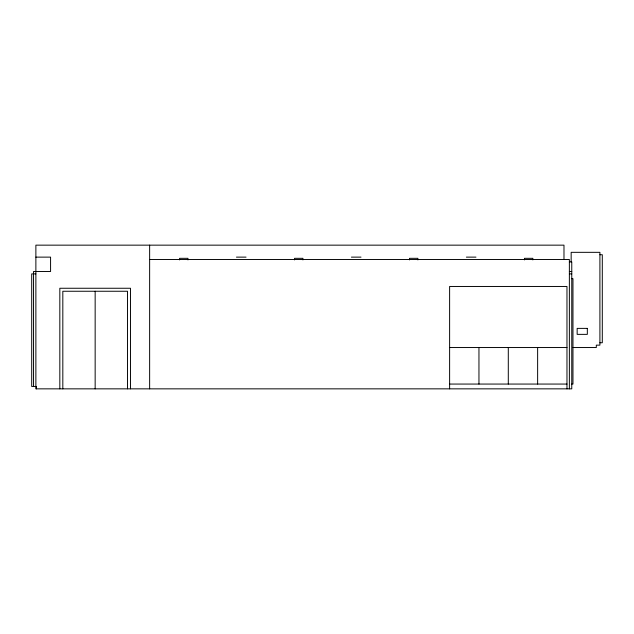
<?xml version="1.0" encoding="UTF-8"?>
<svg xmlns="http://www.w3.org/2000/svg" width="634" height="634" viewBox="0 0 634 634"><rect width="100%" height="100%" fill="white"/><g stroke="black" fill="none" stroke-linecap="round" stroke-linejoin="round"><path stroke-width="0.95" d="M599.907 254.733L602.3 254.733L602.3 342.748L599.907 342.748M35.876 257.127L50.577 257.127L50.577 271.495L33.539 271.495L33.539 386.455M236.458 257.127L246.04 257.127M351.418 257.127L361 257.127M466.386 257.127L475.96 257.127M149.64 259.52L569.372 259.52L569.372 388.848M569.372 261.913L571.765 261.913L571.765 388.848L35.876 388.848L35.876 245.152L563.983 245.152L563.983 259.52M569.372 271.495L571.765 271.495M35.876 273.888L31.7 273.888L31.7 386.455L36.479 386.455M569.372 273.888L571.765 273.888M571.765 278.683L572.962 278.683L572.962 384.061L571.765 384.061M449.617 347.535L566.97 347.535M572.795 347.535L596.309 347.535L596.309 345.142L599.907 345.142L599.907 252.332L571.163 252.332L571.163 261.913M449.617 384.061L566.97 384.061M566.97 388.848L566.97 286.465L449.617 286.465L449.617 388.848M537.632 347.535L537.632 384.061M532.845 259.916L532.845 258.323L524.461 258.323L524.461 259.916M508.294 347.535L508.294 384.061M478.955 347.535L478.955 384.061M417.885 259.916L417.885 258.323L409.501 258.323L409.501 259.916M302.925 259.916L302.925 258.323L294.541 258.323L294.541 259.916M187.957 259.916L187.957 258.323L179.581 258.323L179.581 259.916M149.64 245.152L149.64 388.848M130.477 388.848L130.477 288.256L59.826 288.256L59.826 388.848M127.489 388.848L127.489 291.252L62.821 291.252L62.821 388.848M95.155 291.252L95.155 388.848M36.384 386.455L36.384 388.848M587.33 328.38L577.154 328.38L577.154 334.364L587.33 334.364L587.33 328.38"/></g></svg>
